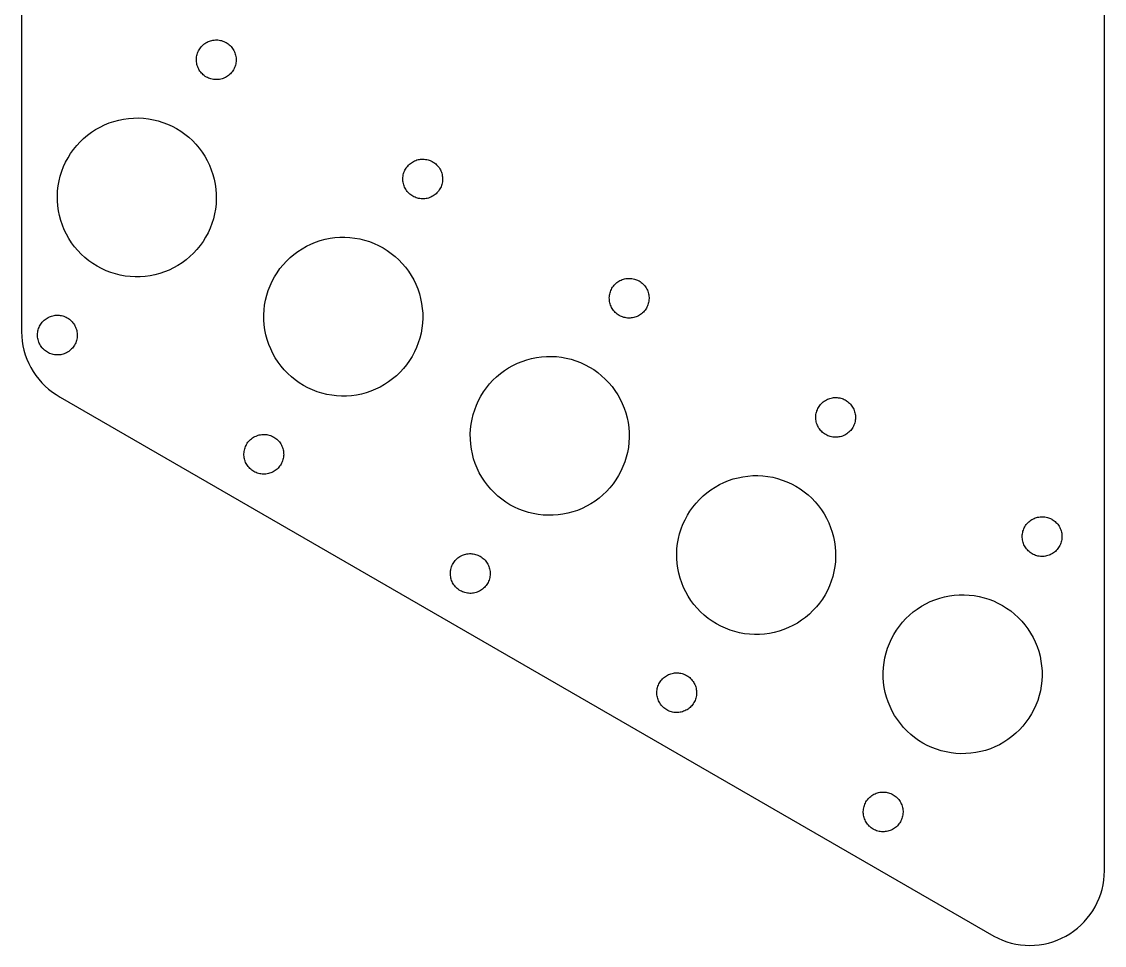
# Model space of a CAD drawing. Extents: x -109 to 0, y 0 to 184.
# Drawn here: x -109 to 0, y 0 to 93 of the extents above; entities that cross this region are included whole.
import ezdxf

# ---------------------------------------------------------------- set-up
doc = ezdxf.new("R2010")
doc.units = 0
doc.layers.get('0').update_dxf_attribs({"linetype": 'CONTINUOUS'})

msp = doc.modelspace()

# ---------------------------------------------------------------- linework, layer by layer
msp.add_lwpolyline([(-109, 176.5), (-109, 61.7709), (-108.985, 61.3), (-108.941, 60.8309), (-108.867, 60.3656), (-108.764, 59.9058), (-108.633, 59.4533), (-108.473, 59.01), (-108.286, 58.5776), (-108.072, 58.1578), (-107.832, 57.7522), (-107.568, 57.3625), (-107.279, 56.9902), (-106.967, 56.6368), (-106.634, 56.3037), (-106.281, 55.9921), (-105.908, 55.7033), (-105.519, 55.4385), (-105.113, 55.1986), (-11.1132, 0.9277), (-10.6933, 0.7138), (-10.2609, 0.52668), (-9.81763, 0.36708), (-9.36517, 0.23563), (-8.90536, 0.13284), (-8.44, 0.05914), (-7.97093, 0.0148), (-7.5, 0), (-7.02907, 0.0148), (-6.56, 0.05914), (-6.09464, 0.13284), (-5.63483, 0.23563), (-5.18237, 0.36708), (-4.73907, 0.52668), (-4.30665, 0.7138), (-3.88685, 0.9277), (-3.4813, 1.16754), (-3.09161, 1.43237), (-2.71932, 1.72115), (-2.3659, 2.03273), (-2.03273, 2.3659), (-1.72115, 2.71932), (-1.43237, 3.09161), (-1.16754, 3.4813), (-0.9277, 3.88685), (-0.7138, 4.30665), (-0.52668, 4.73907), (-0.36708, 5.18237), (-0.23563, 5.63483), (-0.13284, 6.09464), (-0.05914, 6.56), (-0.0148, 7.02907), (0, 7.5), (0, 176.5)])
for points in [[(-89.5724, 87.1528), (-89.6973, 87.1673), (-89.8209, 87.1895), (-89.9429, 87.2195), (-90.0628, 87.2571), (-90.1801, 87.3021), (-90.2944, 87.3544), (-90.4051, 87.4138), (-90.5119, 87.48), (-90.6143, 87.5528), (-90.7119, 87.6318), (-90.8044, 87.7169), (-90.8914, 87.8076), (-90.9725, 87.9035), (-91.0474, 88.0044), (-91.1158, 88.1098), (-91.1775, 88.2192), (-91.2322, 88.3324), (-91.2797, 88.4487), (-91.3197, 88.5678), (-91.3523, 88.6891), (-91.3771, 88.8123), (-91.3941, 88.9368), (-91.4033, 89.0621), (-91.4047, 89.1877), (-91.3981, 89.3132), (-91.3836, 89.438), (-91.3614, 89.5617), (-91.3314, 89.6837), (-91.2939, 89.8036), (-91.2488, 89.9209), (-91.1965, 90.0351), (-91.1372, 90.1458), (-91.0709, 90.2526), (-90.9982, 90.355), (-90.9191, 90.4527), (-90.834, 90.5452), (-90.7434, 90.6321), (-90.6474, 90.7132), (-90.604, 90.7454), (-90.5465, 90.7881), (-90.4412, 90.8566), (-90.3317, 90.9182), (-90.2186, 90.9729), (-90.1022, 91.0204), (-89.9832, 91.0605), (-89.8618, 91.093), (-89.7386, 91.1178), (-89.6142, 91.1349), (-89.4889, 91.1441), (-89.3632, 91.1454), (-89.2377, 91.1388), (-89.1129, 91.1244), (-88.9893, 91.1021), (-88.8673, 91.0722), (-88.7474, 91.0346), (-88.6301, 90.9895), (-88.5158, 90.9372), (-88.4051, 90.8779), (-88.2983, 90.8117), (-88.1959, 90.7389), (-88.0983, 90.6598), (-88.0058, 90.5748), (-87.9188, 90.4841), (-87.8377, 90.3881), (-87.7628, 90.2873), (-87.6944, 90.1819), (-87.6327, 90.0724), (-87.578, 89.9593), (-87.5305, 89.843), (-87.4905, 89.7239), (-87.4579, 89.6025), (-87.4331, 89.4794), (-87.4161, 89.3549), (-87.4069, 89.2296), (-87.4055, 89.1039), (-87.4121, 88.9785), (-87.4266, 88.8537), (-87.4488, 88.73), (-87.4788, 88.608), (-87.5163, 88.4881), (-87.5614, 88.3708), (-87.6137, 88.2566), (-87.673, 88.1458), (-87.7393, 88.039), (-87.812, 87.9366), (-87.8911, 87.839), (-87.9762, 87.7465), (-88.0668, 87.6595), (-88.1628, 87.5784), (-88.2637, 87.5035), (-88.369, 87.4351), (-88.4785, 87.3734), (-88.5916, 87.3187), (-88.7079, 87.2713), (-88.827, 87.2312), (-88.9484, 87.1987), (-89.0716, 87.1738), (-89.196, 87.1568), (-89.3214, 87.1476), (-89.447, 87.1463)], [(-98.0745, 67.3175), (-98.5738, 67.3752), (-99.0684, 67.4642), (-99.5565, 67.5841), (-100.036, 67.7344), (-100.505, 67.9145), (-100.962, 68.1237), (-101.405, 68.3612), (-101.832, 68.6261), (-102.242, 68.9172), (-102.632, 69.2335), (-103.002, 69.5736), (-103.35, 69.9364), (-103.675, 70.3202), (-103.974, 70.7237), (-104.248, 71.1452), (-104.495, 71.5831), (-104.713, 72.0355), (-104.903, 72.5008), (-105.064, 72.9772), (-105.194, 73.4626), (-105.293, 73.9553), (-105.361, 74.4532), (-105.398, 74.9544), (-105.403, 75.457), (-105.377, 75.9588), (-105.319, 76.4581), (-105.23, 76.9527), (-105.11, 77.4408), (-104.96, 77.9204), (-104.78, 78.3895), (-104.571, 78.8465), (-104.333, 79.2894), (-104.068, 79.7166), (-103.777, 80.1262), (-103.461, 80.5168), (-103.121, 80.8867), (-102.758, 81.2346), (-102.374, 81.559), (-101.971, 81.8586), (-101.549, 82.1323), (-101.111, 82.379), (-100.659, 82.5978), (-100.177, 82.7931), (-99.7174, 82.948), (-99.2319, 83.078), (-98.7392, 83.1774), (-98.2413, 83.2456), (-97.7401, 83.2824), (-97.2376, 83.2877), (-96.7357, 83.2614), (-96.2364, 83.2036), (-95.7418, 83.1146), (-95.2537, 82.9947), (-94.7742, 82.8444), (-94.305, 82.6643), (-93.848, 82.4551), (-93.4051, 82.2176), (-92.978, 81.9528), (-92.5683, 81.6617), (-92.1777, 81.3454), (-91.8078, 81.0052), (-91.4599, 80.6425), (-91.1355, 80.2586), (-90.8359, 79.8551), (-90.5622, 79.4336), (-90.3155, 78.9958), (-90.0967, 78.5433), (-89.9068, 78.078), (-89.7465, 77.6017), (-89.6165, 77.1162), (-89.5171, 76.6236), (-89.4489, 76.1256), (-89.4121, 75.6244), (-89.4069, 75.1219), (-89.4332, 74.62), (-89.4909, 74.1208), (-89.5799, 73.6261), (-89.6998, 73.1381), (-89.8501, 72.6585), (-90.0302, 72.1893), (-90.2394, 71.7323), (-90.4769, 71.2894), (-90.7417, 70.8623), (-91.0329, 70.4526), (-91.3491, 70.0621), (-91.6893, 69.6921), (-92.0521, 69.3443), (-92.4359, 69.0199), (-92.8394, 68.7202), (-93.2609, 68.4465), (-93.6987, 68.1998), (-94.1512, 67.9811), (-94.6165, 67.7912), (-95.0928, 67.6309), (-95.5783, 67.5008), (-96.0709, 67.4015), (-96.5689, 67.3332), (-97.0701, 67.2964), (-97.5726, 67.2912)], [(-68.7878, 75.1528), (-68.9127, 75.1673), (-69.0363, 75.1895), (-69.1583, 75.2195), (-69.2782, 75.2571), (-69.3955, 75.3021), (-69.5098, 75.3544), (-69.6205, 75.4138), (-69.7273, 75.48), (-69.8297, 75.5528), (-69.9273, 75.6318), (-70.0198, 75.7169), (-70.1068, 75.8076), (-70.1879, 75.9035), (-70.2628, 76.0044), (-70.3312, 76.1098), (-70.3929, 76.2192), (-70.4476, 76.3324), (-70.495, 76.4487), (-70.5351, 76.5678), (-70.5676, 76.6891), (-70.5925, 76.8123), (-70.6095, 76.9368), (-70.6187, 77.0621), (-70.62, 77.1877), (-70.6135, 77.3132), (-70.599, 77.438), (-70.5768, 77.5617), (-70.5468, 77.6837), (-70.5092, 77.8036), (-70.4642, 77.9209), (-70.4119, 78.0351), (-70.3525, 78.1458), (-70.2863, 78.2526), (-70.2135, 78.355), (-70.1345, 78.4527), (-70.0494, 78.5452), (-69.9587, 78.6321), (-69.8628, 78.7132), (-69.7619, 78.7881), (-69.6565, 78.8566), (-69.5471, 78.9182), (-69.434, 78.9729), (-69.3176, 79.0204), (-69.1986, 79.0605), (-69.0772, 79.093), (-68.954, 79.1178), (-68.8295, 79.1349), (-68.7042, 79.1441), (-68.585, 79.1453), (-68.4779, 79.14), (-68.3283, 79.1244), (-68.2047, 79.1021), (-68.0826, 79.0722), (-67.9742, 79.0382), (-67.8745, 79.0005), (-67.7551, 78.9478), (-67.673, 78.9059), (-67.5672, 78.8448), (-67.5137, 78.8117), (-67.4113, 78.7389), (-67.3137, 78.6598), (-67.2212, 78.5748), (-67.1342, 78.4841), (-67.0531, 78.3881), (-66.9782, 78.2873), (-66.9098, 78.1819), (-66.8481, 78.0724), (-66.7934, 77.9593), (-66.7459, 77.843), (-66.7058, 77.7239), (-66.6733, 77.6025), (-66.6485, 77.4794), (-66.6314, 77.3549), (-66.6222, 77.2296), (-66.6209, 77.1039), (-66.6275, 76.9785), (-66.6419, 76.8537), (-66.6642, 76.73), (-66.6942, 76.608), (-66.7317, 76.4881), (-66.7768, 76.3708), (-66.8291, 76.2566), (-66.8884, 76.1458), (-66.9546, 76.039), (-67.0274, 75.9366), (-67.1065, 75.839), (-67.1915, 75.7465), (-67.2822, 75.6595), (-67.3782, 75.5784), (-67.4791, 75.5035), (-67.5844, 75.4351), (-67.6939, 75.3734), (-67.807, 75.3187), (-67.9233, 75.2713), (-68.0424, 75.2312), (-68.1638, 75.1987), (-68.2869, 75.1738), (-68.4114, 75.1568), (-68.5367, 75.1476), (-68.6624, 75.1463)], [(-77.2899, 55.3175), (-77.7891, 55.3752), (-78.2838, 55.4642), (-78.7719, 55.5841), (-79.2514, 55.7344), (-79.7206, 55.9145), (-80.1776, 56.1237), (-80.6205, 56.3612), (-81.0476, 56.6261), (-81.4573, 56.9172), (-81.8479, 57.2335), (-82.2178, 57.5736), (-82.5656, 57.9364), (-82.89, 58.3202), (-83.1897, 58.7237), (-83.4634, 59.1452), (-83.7101, 59.5831), (-83.9289, 60.0355), (-84.1187, 60.5008), (-84.2791, 60.9772), (-84.4091, 61.4626), (-84.5085, 61.9553), (-84.5767, 62.4532), (-84.6135, 62.9544), (-84.6187, 63.457), (-84.5924, 63.9588), (-84.5347, 64.4581), (-84.4457, 64.9527), (-84.3258, 65.4408), (-84.1755, 65.9204), (-83.9954, 66.3895), (-83.7862, 66.8465), (-83.5487, 67.2894), (-83.2839, 67.7166), (-82.9927, 68.1262), (-82.6765, 68.5168), (-82.3363, 68.8867), (-81.9735, 69.2346), (-81.5897, 69.559), (-81.1862, 69.8586), (-80.7647, 70.1323), (-80.3269, 70.379), (-79.8744, 70.5978), (-79.4091, 70.7877), (-78.9327, 70.948), (-78.4473, 71.078), (-77.9546, 71.1774), (-77.4567, 71.2456), (-76.9555, 71.2824), (-76.4529, 71.2877), (-75.9511, 71.2614), (-75.4518, 71.2036), (-74.9572, 71.1146), (-74.4691, 70.9947), (-73.9896, 70.8444), (-73.5204, 70.6643), (-73.0634, 70.4551), (-72.6205, 70.2176), (-72.1934, 69.9528), (-71.7837, 69.6617), (-71.3931, 69.3454), (-71.0232, 69.0052), (-70.6753, 68.6425), (-70.3509, 68.2586), (-70.0513, 67.8551), (-69.7776, 67.4336), (-69.5309, 66.9958), (-69.3121, 66.5433), (-69.1222, 66.078), (-68.9619, 65.6017), (-68.8319, 65.1162), (-68.7325, 64.6236), (-68.6643, 64.1256), (-68.6275, 63.6244), (-68.6222, 63.1219), (-68.6485, 62.62), (-68.7063, 62.1208), (-68.7953, 61.6261), (-68.9152, 61.1381), (-69.0655, 60.6585), (-69.2456, 60.1893), (-69.4548, 59.7323), (-69.6923, 59.2894), (-69.9571, 58.8623), (-70.2482, 58.4526), (-70.5645, 58.0621), (-70.9047, 57.6921), (-71.2674, 57.3443), (-71.6513, 57.0199), (-72.0548, 56.7202), (-72.4763, 56.4465), (-72.9141, 56.1998), (-73.3666, 55.9811), (-73.8319, 55.7912), (-74.3082, 55.6309), (-74.7937, 55.5008), (-75.2863, 55.4015), (-75.7843, 55.3332), (-76.2855, 55.2964), (-76.788, 55.2912)], [(-48.0032, 63.1528), (-48.128, 63.1673), (-48.2517, 63.1895), (-48.3737, 63.2195), (-48.4936, 63.2571), (-48.6109, 63.3021), (-48.7252, 63.3544), (-48.8359, 63.4138), (-48.9427, 63.48), (-49.0451, 63.5528), (-49.1427, 63.6318), (-49.2352, 63.7169), (-49.3222, 63.8076), (-49.4033, 63.9035), (-49.4782, 64.0044), (-49.5466, 64.1098), (-49.6083, 64.2192), (-49.663, 64.3324), (-49.7104, 64.4487), (-49.7505, 64.5678), (-49.783, 64.6891), (-49.8079, 64.8123), (-49.8249, 64.9368), (-49.8341, 65.0621), (-49.8354, 65.1877), (-49.8289, 65.3132), (-49.8144, 65.438), (-49.7922, 65.5617), (-49.7622, 65.6837), (-49.7246, 65.8036), (-49.6796, 65.9209), (-49.6273, 66.0351), (-49.5679, 66.1458), (-49.5017, 66.2526), (-49.4289, 66.355), (-49.3499, 66.4527), (-49.2648, 66.5452), (-49.1741, 66.6321), (-49.0782, 66.7132), (-48.9773, 66.7881), (-48.8719, 66.8566), (-48.7625, 66.9182), (-48.6494, 66.9729), (-48.533, 67.0204), (-48.4139, 67.0605), (-48.2926, 67.093), (-48.1694, 67.1178), (-48.0449, 67.1349), (-47.9196, 67.1441), (-47.8004, 67.1453), (-47.6934, 67.14), (-47.5697, 67.1271), (-47.4201, 67.1021), (-47.298, 67.0722), (-47.1896, 67.0382), (-47.0899, 67.0005), (-46.9841, 66.9538), (-46.858, 66.8895), (-46.8359, 66.8779), (-46.7291, 66.8117), (-46.6267, 66.7389), (-46.529, 66.6598), (-46.4366, 66.5748), (-46.3496, 66.4841), (-46.2685, 66.3881), (-46.1936, 66.2873), (-46.1251, 66.1819), (-46.0635, 66.0724), (-46.0088, 65.9593), (-45.9613, 65.843), (-45.9212, 65.7239), (-45.8887, 65.6025), (-45.8639, 65.4794), (-45.8468, 65.3549), (-45.8376, 65.2296), (-45.8363, 65.1039), (-45.8429, 64.9785), (-45.8573, 64.8537), (-45.8796, 64.73), (-45.9096, 64.608), (-45.9471, 64.4881), (-45.9922, 64.3708), (-46.0445, 64.2566), (-46.1038, 64.1458), (-46.17, 64.039), (-46.2428, 63.9366), (-46.3219, 63.839), (-46.4069, 63.7465), (-46.4976, 63.6595), (-46.5936, 63.5784), (-46.6945, 63.5035), (-46.7998, 63.4351), (-46.9093, 63.3734), (-47.0224, 63.3187), (-47.1387, 63.2713), (-47.2578, 63.2312), (-47.3792, 63.1987), (-47.5023, 63.1738), (-47.6268, 63.1568), (-47.7521, 63.1476), (-47.8778, 63.1463)], [(-105.572, 59.44), (-105.697, 59.4545), (-105.821, 59.4767), (-105.943, 59.5067), (-106.063, 59.5443), (-106.18, 59.5893), (-106.294, 59.6416), (-106.342, 59.6671), (-106.405, 59.701), (-106.512, 59.7672), (-106.614, 59.84), (-106.712, 59.919), (-106.804, 60.0041), (-106.891, 60.0947), (-106.899, 60.1043), (-106.972, 60.1907), (-107.04, 60.2815), (-107.047, 60.2916), (-107.116, 60.397), (-107.178, 60.5064), (-107.232, 60.6195), (-107.28, 60.7359), (-107.32, 60.8549), (-107.352, 60.9763), (-107.377, 61.0995), (-107.394, 61.224), (-107.403, 61.3493), (-107.405, 61.4749), (-107.398, 61.6004), (-107.384, 61.7252), (-107.361, 61.8488), (-107.331, 61.9709), (-107.294, 62.0907), (-107.249, 62.208), (-107.197, 62.3223), (-107.137, 62.433), (-107.071, 62.5398), (-106.998, 62.6422), (-106.919, 62.7399), (-106.834, 62.8323), (-106.743, 62.9193), (-106.647, 63.0004), (-106.547, 63.0753), (-106.441, 63.1437), (-106.322, 63.2097), (-106.186, 63.2735), (-106.102, 63.3076), (-105.983, 63.3477), (-105.862, 63.3802), (-105.739, 63.405), (-105.614, 63.4221), (-105.489, 63.4313), (-105.363, 63.4326), (-105.238, 63.426), (-105.113, 63.4116), (-104.989, 63.3893), (-104.867, 63.3593), (-104.747, 63.3218), (-104.63, 63.2767), (-104.516, 63.2244), (-104.405, 63.1651), (-104.298, 63.0989), (-104.196, 63.0261), (-104.098, 62.947), (-104.006, 62.862), (-103.919, 62.7713), (-103.838, 62.6753), (-103.763, 62.5744), (-103.694, 62.4691), (-103.633, 62.3596), (-103.578, 62.2465), (-103.531, 62.1302), (-103.49, 62.0111), (-103.458, 61.8897), (-103.433, 61.7665), (-103.416, 61.6421), (-103.407, 61.5168), (-103.406, 61.3911), (-103.412, 61.2657), (-103.427, 61.1408), (-103.449, 61.0172), (-103.479, 60.8952), (-103.516, 60.7753), (-103.561, 60.658), (-103.614, 60.5437), (-103.673, 60.433), (-103.739, 60.3262), (-103.812, 60.2238), (-103.891, 60.1262), (-103.976, 60.0337), (-104.067, 59.9467), (-104.163, 59.8656), (-104.264, 59.7907), (-104.369, 59.7223), (-104.479, 59.6606), (-104.592, 59.6059), (-104.708, 59.5584), (-104.827, 59.5184), (-104.948, 59.4859), (-105.072, 59.461), (-105.196, 59.444), (-105.321, 59.4348), (-105.447, 59.4334)], [(-56.5053, 43.3175), (-57.0045, 43.3752), (-57.4992, 43.4642), (-57.9872, 43.5841), (-58.4668, 43.7344), (-58.936, 43.9145), (-59.393, 44.1237), (-59.8359, 44.3612), (-60.263, 44.626), (-60.6727, 44.9172), (-61.0632, 45.2335), (-61.4332, 45.5736), (-61.781, 45.9364), (-62.1054, 46.3202), (-62.4051, 46.7237), (-62.6788, 47.1452), (-62.9255, 47.5831), (-63.1442, 48.0355), (-63.3341, 48.5008), (-63.4944, 48.9772), (-63.6245, 49.4626), (-63.7238, 49.9553), (-63.7921, 50.4532), (-63.8289, 50.9544), (-63.8341, 51.457), (-63.8078, 51.9588), (-63.7501, 52.4581), (-63.6611, 52.9527), (-63.5412, 53.4408), (-63.3909, 53.9204), (-63.2108, 54.3895), (-63.0016, 54.8465), (-62.7641, 55.2894), (-62.4993, 55.7166), (-62.2081, 56.1262), (-61.8918, 56.5168), (-61.5517, 56.8867), (-61.1889, 57.2346), (-60.8051, 57.559), (-60.4016, 57.8586), (-59.9801, 58.1323), (-59.5423, 58.379), (-59.0898, 58.5978), (-58.6245, 58.7877), (-58.1481, 58.948), (-57.6627, 59.078), (-57.17, 59.1774), (-56.6721, 59.2456), (-56.1709, 59.2824), (-55.6683, 59.2877), (-55.1665, 59.2614), (-54.6672, 59.2036), (-54.1726, 59.1146), (-53.6845, 58.9947), (-53.2049, 58.8444), (-52.7358, 58.6643), (-52.2788, 58.4551), (-51.8359, 58.2176), (-51.4087, 57.9528), (-50.9991, 57.6617), (-50.6085, 57.3454), (-50.2386, 57.0052), (-49.8907, 56.6425), (-49.5663, 56.2586), (-49.2667, 55.8551), (-48.993, 55.4336), (-48.7463, 54.9958), (-48.5275, 54.5433), (-48.3376, 54.078), (-48.1773, 53.6017), (-48.0472, 53.1162), (-47.9479, 52.6236), (-47.8797, 52.1256), (-47.8429, 51.6244), (-47.8376, 51.1219), (-47.8639, 50.62), (-47.9217, 50.1208), (-48.0107, 49.6261), (-48.1306, 49.1381), (-48.2809, 48.6585), (-48.461, 48.1893), (-48.6702, 47.7323), (-48.9077, 47.2894), (-49.1725, 46.8623), (-49.4636, 46.4526), (-49.7799, 46.0621), (-50.1201, 45.6921), (-50.4828, 45.3443), (-50.8667, 45.0199), (-51.2702, 44.7202), (-51.6917, 44.4465), (-52.1295, 44.1998), (-52.582, 43.9811), (-53.0473, 43.7912), (-53.5236, 43.6309), (-54.0091, 43.5008), (-54.5017, 43.4015), (-54.9996, 43.3332), (-55.5009, 43.2964), (-56.0034, 43.2912)], [(-27.2186, 51.1528), (-27.3434, 51.1673), (-27.4671, 51.1895), (-27.5891, 51.2195), (-27.709, 51.2571), (-27.8263, 51.3021), (-27.9405, 51.3544), (-28.0513, 51.4138), (-28.1581, 51.48), (-28.2605, 51.5528), (-28.3581, 51.6318), (-28.4506, 51.7169), (-28.5376, 51.8076), (-28.6187, 51.9035), (-28.6936, 52.0044), (-28.762, 52.1098), (-28.8237, 52.2192), (-28.8784, 52.3324), (-28.9258, 52.4487), (-28.9659, 52.5678), (-28.9984, 52.6891), (-29.0233, 52.8123), (-29.0403, 52.9368), (-29.0495, 53.0621), (-29.0508, 53.1877), (-29.0443, 53.3132), (-29.036, 53.3843), (-29.0298, 53.438), (-29.0076, 53.5616), (-28.9776, 53.6837), (-28.9562, 53.752), (-28.94, 53.8036), (-28.895, 53.9209), (-28.8427, 54.0351), (-28.7833, 54.1458), (-28.7171, 54.2526), (-28.6443, 54.355), (-28.5653, 54.4527), (-28.4802, 54.5452), (-28.3895, 54.6321), (-28.2936, 54.7132), (-28.1927, 54.7881), (-28.0873, 54.8566), (-27.9779, 54.9182), (-27.8647, 54.9729), (-27.7484, 55.0204), (-27.6293, 55.0605), (-27.508, 55.093), (-27.3848, 55.1178), (-27.2603, 55.1349), (-27.135, 55.1441), (-27.0158, 55.1453), (-26.9088, 55.14), (-26.7851, 55.1271), (-26.6354, 55.1021), (-26.5134, 55.0722), (-26.4049, 55.0382), (-26.3024, 54.9994), (-26.2022, 54.9552), (-26.0931, 54.8995), (-25.9925, 54.8414), (-25.9445, 54.8117), (-25.8421, 54.7389), (-25.7444, 54.6598), (-25.6519, 54.5748), (-25.565, 54.4841), (-25.4839, 54.3881), (-25.409, 54.2873), (-25.3405, 54.1819), (-25.2789, 54.0724), (-25.2242, 53.9593), (-25.1767, 53.843), (-25.1366, 53.7239), (-25.1041, 53.6025), (-25.0793, 53.4794), (-25.0622, 53.3549), (-25.053, 53.2296), (-25.0517, 53.1039), (-25.0583, 52.9785), (-25.0727, 52.8537), (-25.095, 52.73), (-25.1249, 52.608), (-25.1625, 52.4881), (-25.2075, 52.3708), (-25.2598, 52.2566), (-25.3192, 52.1458), (-25.3854, 52.039), (-25.4582, 51.9366), (-25.5373, 51.839), (-25.6223, 51.7465), (-25.713, 51.6595), (-25.809, 51.5784), (-25.9098, 51.5035), (-26.0152, 51.4351), (-26.1247, 51.3734), (-26.2378, 51.3187), (-26.3541, 51.2713), (-26.4732, 51.2312), (-26.5946, 51.1987), (-26.7177, 51.1738), (-26.8422, 51.1568), (-26.9675, 51.1476), (-27.0932, 51.1463)], [(-84.7878, 47.44), (-84.9127, 47.4545), (-85.0363, 47.4767), (-85.1583, 47.5067), (-85.2782, 47.5443), (-85.3955, 47.5893), (-85.5098, 47.6416), (-85.6205, 47.701), (-85.7273, 47.7672), (-85.8297, 47.84), (-85.9273, 47.919), (-86.0198, 48.0041), (-86.1068, 48.0947), (-86.1879, 48.1907), (-86.2628, 48.2916), (-86.3312, 48.397), (-86.3929, 48.5064), (-86.4476, 48.6195), (-86.4951, 48.7359), (-86.5123, 48.7871), (-86.5351, 48.8549), (-86.5676, 48.9763), (-86.5859, 49.067), (-86.5925, 49.0995), (-86.6022, 49.1704), (-86.6095, 49.224), (-86.6187, 49.3493), (-86.62, 49.4749), (-86.6135, 49.6004), (-86.599, 49.7252), (-86.5768, 49.8488), (-86.5468, 49.9709), (-86.5092, 50.0907), (-86.4642, 50.208), (-86.4119, 50.3223), (-86.3525, 50.433), (-86.2863, 50.5398), (-86.2135, 50.6422), (-86.1345, 50.7399), (-86.0494, 50.8323), (-85.9588, 50.9193), (-85.8628, 51.0004), (-85.7619, 51.0753), (-85.6565, 51.1437), (-85.5379, 51.2097), (-85.4011, 51.2735), (-85.3176, 51.3076), (-85.1986, 51.3477), (-85.0772, 51.3802), (-84.954, 51.405), (-84.8295, 51.4221), (-84.7042, 51.4313), (-84.5786, 51.4326), (-84.4531, 51.426), (-84.3283, 51.4116), (-84.2047, 51.3893), (-84.0826, 51.3593), (-83.9628, 51.3218), (-83.8455, 51.2767), (-83.7312, 51.2244), (-83.6205, 51.1651), (-83.5137, 51.0989), (-83.4113, 51.0261), (-83.3137, 50.947), (-83.2212, 50.862), (-83.1342, 50.7713), (-83.0531, 50.6753), (-82.9782, 50.5744), (-82.9098, 50.4691), (-82.8481, 50.3596), (-82.7934, 50.2465), (-82.7459, 50.1302), (-82.7058, 50.0111), (-82.6733, 49.8897), (-82.6485, 49.7665), (-82.6314, 49.6421), (-82.6222, 49.5168), (-82.6209, 49.3911), (-82.6275, 49.2657), (-82.6419, 49.1408), (-82.6642, 49.0172), (-82.6942, 48.8952), (-82.7317, 48.7753), (-82.7768, 48.658), (-82.8291, 48.5437), (-82.8884, 48.433), (-82.9547, 48.3262), (-83.0274, 48.2238), (-83.1065, 48.1262), (-83.1915, 48.0337), (-83.2822, 47.9467), (-83.3782, 47.8656), (-83.4791, 47.7907), (-83.5844, 47.7223), (-83.6939, 47.6606), (-83.807, 47.6059), (-83.9233, 47.5584), (-84.0424, 47.5184), (-84.1638, 47.4859), (-84.2869, 47.461), (-84.4114, 47.444), (-84.5367, 47.4348), (-84.6624, 47.4334)], [(-35.7207, 31.3175), (-36.2199, 31.3752), (-36.7146, 31.4642), (-37.2026, 31.5841), (-37.6822, 31.7344), (-38.1514, 31.9145), (-38.6084, 32.1237), (-39.0513, 32.3612), (-39.4784, 32.626), (-39.8881, 32.9172), (-40.2786, 33.2335), (-40.6486, 33.5736), (-40.9964, 33.9364), (-41.3208, 34.3202), (-41.6205, 34.7237), (-41.8942, 35.1452), (-42.1409, 35.5831), (-42.3596, 36.0355), (-42.5495, 36.5008), (-42.7098, 36.9772), (-42.8399, 37.4626), (-42.9392, 37.9553), (-43.0074, 38.4532), (-43.0443, 38.9544), (-43.0495, 39.457), (-43.0232, 39.9588), (-42.9654, 40.4581), (-42.8764, 40.9527), (-42.7566, 41.4408), (-42.6063, 41.9204), (-42.4262, 42.3895), (-42.217, 42.8465), (-41.9795, 43.2894), (-41.7146, 43.7166), (-41.4235, 44.1262), (-41.1072, 44.5168), (-40.7671, 44.8867), (-40.4043, 45.2346), (-40.0205, 45.559), (-39.617, 45.8586), (-39.1955, 46.1323), (-38.7576, 46.379), (-38.3052, 46.5978), (-37.8398, 46.7877), (-37.3635, 46.948), (-36.8781, 47.078), (-36.3854, 47.1774), (-35.8875, 47.2456), (-35.3863, 47.2824), (-34.8837, 47.2877), (-34.3818, 47.2614), (-33.8826, 47.2036), (-33.388, 47.1146), (-32.8999, 46.9947), (-32.4203, 46.8444), (-31.9511, 46.6643), (-31.4942, 46.4551), (-31.0513, 46.2176), (-30.6241, 45.9528), (-30.2145, 45.6617), (-29.8239, 45.3454), (-29.454, 45.0052), (-29.1061, 44.6425), (-28.7817, 44.2586), (-28.4821, 43.8551), (-28.2084, 43.4336), (-27.9616, 42.9958), (-27.7429, 42.5433), (-27.553, 42.078), (-27.3927, 41.6017), (-27.2626, 41.1162), (-27.1633, 40.6236), (-27.0951, 40.1256), (-27.0583, 39.6244), (-27.053, 39.1219), (-27.0793, 38.62), (-27.1371, 38.1208), (-27.2261, 37.6261), (-27.346, 37.1381), (-27.4963, 36.6585), (-27.6764, 36.1893), (-27.8856, 35.7323), (-28.1231, 35.2894), (-28.3879, 34.8623), (-28.679, 34.4526), (-28.9953, 34.0621), (-29.3355, 33.6921), (-29.6982, 33.3443), (-30.0821, 33.0199), (-30.4856, 32.7202), (-30.9071, 32.4465), (-31.3449, 32.1998), (-31.7974, 31.9811), (-32.2627, 31.7912), (-32.739, 31.6309), (-33.2245, 31.5008), (-33.7171, 31.4015), (-34.215, 31.3332), (-34.7163, 31.2964), (-35.2188, 31.2912)], [(-6.43402, 39.1528), (-6.55883, 39.1673), (-6.68248, 39.1895), (-6.8045, 39.2195), (-6.92439, 39.2571), (-7.04169, 39.3021), (-7.15593, 39.3544), (-7.26666, 39.4138), (-7.37344, 39.48), (-7.47586, 39.5528), (-7.5735, 39.6318), (-7.66599, 39.7169), (-7.75295, 39.8076), (-7.83405, 39.9035), (-7.90896, 40.0044), (-7.97739, 40.1098), (-8.03907, 40.2192), (-8.09375, 40.3324), (-8.14122, 40.4487), (-8.1813, 40.5678), (-8.21382, 40.6891), (-8.23865, 40.8123), (-8.2557, 40.9368), (-8.26491, 41.0621), (-8.26622, 41.1877), (-8.25965, 41.3132), (-8.2452, 41.438), (-8.22296, 41.5616), (-8.19299, 41.6837), (-8.15541, 41.8036), (-8.11039, 41.9209), (-8.05808, 42.0351), (-7.99871, 42.1458), (-7.9325, 42.2526), (-7.85972, 42.355), (-7.78065, 42.4527), (-7.69561, 42.5452), (-7.60492, 42.6321), (-7.50896, 42.7132), (-7.40809, 42.7881), (-7.30271, 42.8566), (-7.19325, 42.9182), (-7.08013, 42.9729), (-6.96381, 43.0204), (-6.84472, 43.0605), (-6.72336, 43.093), (-6.6002, 43.1178), (-6.47572, 43.1349), (-6.35041, 43.1441), (-6.23116, 43.1453), (-6.12422, 43.14), (-6.00052, 43.1271), (-5.85084, 43.1021), (-5.72882, 43.0722), (-5.62034, 43.0382), (-5.52072, 43.0005), (-5.41488, 42.9538), (-5.28883, 42.8895), (-5.26666, 42.8779), (-5.15988, 42.8117), (-5.05746, 42.7389), (-4.95982, 42.6598), (-4.86733, 42.5748), (-4.78037, 42.4841), (-4.69927, 42.3881), (-4.62436, 42.2873), (-4.55593, 42.1819), (-4.49425, 42.0724), (-4.43957, 41.9593), (-4.3921, 41.843), (-4.35202, 41.7239), (-4.3195, 41.6025), (-4.29467, 41.4794), (-4.27762, 41.3549), (-4.26842, 41.2296), (-4.2671, 41.1039), (-4.27368, 40.9785), (-4.28812, 40.8537), (-4.31037, 40.73), (-4.34034, 40.608), (-4.37791, 40.4881), (-4.42294, 40.3708), (-4.47524, 40.2566), (-4.53461, 40.1458), (-4.60082, 40.039), (-4.6736, 39.9366), (-4.75267, 39.839), (-4.83772, 39.7465), (-4.9284, 39.6595), (-5.02437, 39.5784), (-5.12523, 39.5035), (-5.23061, 39.4351), (-5.34007, 39.3734), (-5.45319, 39.3187), (-5.56952, 39.2713), (-5.6886, 39.2312), (-5.80996, 39.1987), (-5.93312, 39.1738), (-6.0576, 39.1568), (-6.18291, 39.1476), (-6.30855, 39.1463)], [(-64.0032, 35.44), (-64.128, 35.4545), (-64.2517, 35.4767), (-64.3737, 35.5067), (-64.4936, 35.5443), (-64.6109, 35.5893), (-64.7252, 35.6416), (-64.8359, 35.701), (-64.9427, 35.7672), (-65.0451, 35.84), (-65.1427, 35.919), (-65.2352, 36.0041), (-65.3222, 36.0948), (-65.4033, 36.1907), (-65.4782, 36.2916), (-65.5466, 36.397), (-65.6083, 36.5064), (-65.663, 36.6195), (-65.7104, 36.7359), (-65.7505, 36.8549), (-65.783, 36.9763), (-65.8079, 37.0995), (-65.8249, 37.224), (-65.8341, 37.3493), (-65.8349, 37.4209), (-65.8354, 37.4749), (-65.8289, 37.6004), (-65.8159, 37.7127), (-65.8144, 37.7252), (-65.8049, 37.7784), (-65.7922, 37.8488), (-65.7622, 37.9709), (-65.7246, 38.0907), (-65.6796, 38.208), (-65.6273, 38.3223), (-65.5679, 38.433), (-65.5017, 38.5398), (-65.4289, 38.6422), (-65.3499, 38.7399), (-65.2648, 38.8323), (-65.1741, 38.9193), (-65.0782, 39.0004), (-64.9773, 39.0753), (-64.8719, 39.1437), (-64.7625, 39.2054), (-64.6165, 39.2735), (-64.533, 39.3076), (-64.4139, 39.3477), (-64.2926, 39.3802), (-64.1694, 39.405), (-64.0449, 39.4221), (-63.9196, 39.4313), (-63.794, 39.4326), (-63.6685, 39.426), (-63.5437, 39.4116), (-63.4201, 39.3893), (-63.298, 39.3593), (-63.1781, 39.3218), (-63.0608, 39.2767), (-62.9466, 39.2244), (-62.8359, 39.1651), (-62.7291, 39.0989), (-62.6267, 39.0261), (-62.529, 38.947), (-62.4366, 38.862), (-62.3496, 38.7713), (-62.2685, 38.6753), (-62.1936, 38.5744), (-62.1252, 38.4691), (-62.0635, 38.3596), (-62.0088, 38.2465), (-61.9613, 38.1302), (-61.9212, 38.0111), (-61.8887, 37.8897), (-61.8639, 37.7665), (-61.8468, 37.6421), (-61.8376, 37.5168), (-61.8363, 37.3911), (-61.8429, 37.2657), (-61.8573, 37.1408), (-61.8796, 37.0172), (-61.9096, 36.8952), (-61.9471, 36.7753), (-61.9922, 36.658), (-62.0448, 36.5431), (-62.1038, 36.433), (-62.17, 36.3262), (-62.2428, 36.2238), (-62.3219, 36.1262), (-62.4069, 36.0337), (-62.4976, 35.9467), (-62.5936, 35.8656), (-62.6932, 35.7917), (-62.7998, 35.7223), (-62.9093, 35.6606), (-63.0224, 35.6059), (-63.1387, 35.5584), (-63.2578, 35.5184), (-63.3792, 35.4859), (-63.5023, 35.461), (-63.6268, 35.444), (-63.7521, 35.4348), (-63.8778, 35.4335)], [(-14.9361, 19.3175), (-15.4353, 19.3752), (-15.93, 19.4642), (-16.418, 19.5841), (-16.8976, 19.7344), (-17.3668, 19.9145), (-17.8237, 20.1237), (-18.2667, 20.3612), (-18.6938, 20.626), (-19.1035, 20.9172), (-19.494, 21.2335), (-19.864, 21.5736), (-20.2118, 21.9364), (-20.5362, 22.3202), (-20.8359, 22.7237), (-21.1096, 23.1452), (-21.3563, 23.5831), (-21.575, 24.0355), (-21.7649, 24.5008), (-21.9252, 24.9772), (-22.0553, 25.4626), (-22.1546, 25.9553), (-22.2228, 26.4532), (-22.2596, 26.9544), (-22.2649, 27.457), (-22.2386, 27.9588), (-22.1808, 28.4581), (-22.0918, 28.9527), (-21.972, 29.4408), (-21.8217, 29.9204), (-21.6416, 30.3895), (-21.4324, 30.8465), (-21.1949, 31.2894), (-20.93, 31.7166), (-20.6389, 32.1262), (-20.3226, 32.5168), (-19.9824, 32.8867), (-19.6197, 33.2346), (-19.2358, 33.559), (-18.8324, 33.8586), (-18.4109, 34.1323), (-17.973, 34.379), (-17.5206, 34.5978), (-17.0552, 34.7877), (-16.5789, 34.948), (-16.0935, 35.078), (-15.6008, 35.1774), (-15.1029, 35.2456), (-14.6017, 35.2824), (-14.0991, 35.2877), (-13.5972, 35.2614), (-13.098, 35.2036), (-12.6034, 35.1146), (-12.1153, 34.9947), (-11.6357, 34.8444), (-11.1665, 34.6643), (-10.7096, 34.4551), (-10.2667, 34.2176), (-9.83953, 33.9528), (-9.42987, 33.6617), (-9.0393, 33.3454), (-8.66936, 33.0052), (-8.3215, 32.6425), (-7.99711, 32.2586), (-7.69747, 31.8551), (-7.42375, 31.4336), (-7.17703, 30.9958), (-6.9583, 30.5433), (-6.76841, 30.078), (-6.60811, 29.6017), (-6.47803, 29.1162), (-6.37869, 28.6236), (-6.31049, 28.1256), (-6.27368, 27.6244), (-6.26842, 27.1219), (-6.29472, 26.62), (-6.35248, 26.1208), (-6.44148, 25.6261), (-6.56136, 25.1381), (-6.71165, 24.6585), (-6.89176, 24.1893), (-7.10097, 23.7323), (-7.33846, 23.2894), (-7.60329, 22.8623), (-7.89442, 22.4526), (-8.2107, 22.0621), (-8.55088, 21.6921), (-8.91362, 21.3443), (-9.29748, 21.0199), (-9.70095, 20.7202), (-10.1224, 20.4465), (-10.5603, 20.1998), (-11.0128, 19.9811), (-11.4781, 19.7912), (-11.9544, 19.6309), (-12.4399, 19.5008), (-12.9325, 19.4015), (-13.4304, 19.3332), (-13.9317, 19.2964), (-14.4342, 19.2912)], [(-43.2186, 23.44), (-43.3434, 23.4545), (-43.4671, 23.4767), (-43.5891, 23.5067), (-43.709, 23.5443), (-43.8263, 23.5893), (-43.9405, 23.6416), (-44.0513, 23.701), (-44.1581, 23.7672), (-44.2605, 23.84), (-44.3581, 23.919), (-44.4506, 24.0041), (-44.5376, 24.0948), (-44.6187, 24.1907), (-44.6936, 24.2916), (-44.762, 24.397), (-44.8237, 24.5064), (-44.8784, 24.6195), (-44.9258, 24.7359), (-44.9659, 24.8549), (-44.9984, 24.9763), (-45.0233, 25.0995), (-45.0403, 25.224), (-45.0495, 25.3493), (-45.0508, 25.4749), (-45.0443, 25.6004), (-45.0298, 25.7252), (-45.0076, 25.8488), (-44.9776, 25.9709), (-44.94, 26.0907), (-44.895, 26.208), (-44.8427, 26.3223), (-44.7833, 26.433), (-44.7171, 26.5398), (-44.6443, 26.6422), (-44.6103, 26.6842), (-44.5653, 26.7399), (-44.4802, 26.8323), (-44.3895, 26.9193), (-44.2936, 27.0004), (-44.1927, 27.0753), (-44.0873, 27.1437), (-43.9779, 27.2054), (-43.8647, 27.2601), (-43.7484, 27.3076), (-43.6293, 27.3477), (-43.508, 27.3802), (-43.3848, 27.405), (-43.2603, 27.4221), (-43.135, 27.4313), (-43.0094, 27.4326), (-42.8839, 27.426), (-42.7591, 27.4116), (-42.6354, 27.3893), (-42.5134, 27.3593), (-42.3935, 27.3218), (-42.2762, 27.2767), (-42.162, 27.2244), (-42.0513, 27.1651), (-41.9445, 27.0989), (-41.8421, 27.0261), (-41.7444, 26.947), (-41.6519, 26.862), (-41.565, 26.7713), (-41.4839, 26.6753), (-41.409, 26.5744), (-41.3405, 26.4691), (-41.2789, 26.3596), (-41.2242, 26.2465), (-41.1767, 26.1302), (-41.1366, 26.0111), (-41.1041, 25.8897), (-41.0793, 25.7665), (-41.0622, 25.6421), (-41.053, 25.5154), (-41.0517, 25.3911), (-41.0583, 25.2657), (-41.0727, 25.1408), (-41.095, 25.0172), (-41.1249, 24.8952), (-41.1625, 24.7753), (-41.2075, 24.658), (-41.2598, 24.5437), (-41.3192, 24.433), (-41.3854, 24.3262), (-41.4582, 24.2238), (-41.5373, 24.1262), (-41.6223, 24.0337), (-41.713, 23.9467), (-41.809, 23.8656), (-41.9098, 23.7907), (-42.0152, 23.7223), (-42.1247, 23.6606), (-42.2378, 23.6059), (-42.3541, 23.5584), (-42.4732, 23.5184), (-42.5946, 23.4859), (-42.7177, 23.461), (-42.8422, 23.444), (-42.9675, 23.4348), (-43.0932, 23.4335)], [(-22.434, 11.44), (-22.5588, 11.4545), (-22.6825, 11.4767), (-22.8045, 11.5067), (-22.9244, 11.5443), (-23.0417, 11.5893), (-23.1559, 11.6416), (-23.2667, 11.701), (-23.3734, 11.7672), (-23.4759, 11.84), (-23.5735, 11.919), (-23.6133, 11.9556), (-23.666, 12.0041), (-23.7529, 12.0948), (-23.834, 12.1907), (-23.909, 12.2916), (-23.9774, 12.397), (-24.0391, 12.5064), (-24.0938, 12.6195), (-24.1412, 12.7359), (-24.1813, 12.8549), (-24.2138, 12.9763), (-24.2387, 13.0995), (-24.2557, 13.224), (-24.2649, 13.3493), (-24.265, 13.3618), (-24.2662, 13.4749), (-24.2596, 13.6004), (-24.2452, 13.7252), (-24.223, 13.8488), (-24.193, 13.9709), (-24.1554, 14.0907), (-24.1104, 14.208), (-24.0581, 14.3223), (-23.9987, 14.433), (-23.9325, 14.5398), (-23.8597, 14.6422), (-23.7807, 14.7399), (-23.6956, 14.8323), (-23.6049, 14.9193), (-23.509, 15.0004), (-23.4081, 15.0753), (-23.3027, 15.1437), (-23.1933, 15.2054), (-23.0801, 15.2601), (-22.9638, 15.3076), (-22.8447, 15.3477), (-22.7234, 15.3802), (-22.6002, 15.405), (-22.4757, 15.4221), (-22.3504, 15.4313), (-22.2248, 15.4326), (-22.0993, 15.426), (-21.9745, 15.4116), (-21.8508, 15.3893), (-21.7288, 15.3593), (-21.6204, 15.3254), (-21.4916, 15.2767), (-21.3774, 15.2244), (-21.2667, 15.1651), (-21.1599, 15.0989), (-21.0575, 15.0261), (-20.9598, 14.947), (-20.8673, 14.862), (-20.7804, 14.7713), (-20.6993, 14.6753), (-20.6244, 14.5744), (-20.5559, 14.4691), (-20.4943, 14.3596), (-20.4396, 14.2465), (-20.3921, 14.1302), (-20.352, 14.0111), (-20.3195, 13.8897), (-20.2947, 13.7666), (-20.2776, 13.6421), (-20.2684, 13.5168), (-20.2671, 13.3911), (-20.2737, 13.2657), (-20.2881, 13.1408), (-20.3104, 13.0172), (-20.3403, 12.8952), (-20.3779, 12.7753), (-20.4229, 12.658), (-20.4752, 12.5437), (-20.5346, 12.433), (-20.6008, 12.3262), (-20.6736, 12.2238), (-20.7527, 12.1262), (-20.8377, 12.0337), (-20.9284, 11.9467), (-21.0244, 11.8656), (-21.1252, 11.7907), (-21.2306, 11.7223), (-21.3401, 11.6606), (-21.4532, 11.6059), (-21.5695, 11.5585), (-21.6886, 11.5184), (-21.81, 11.4859), (-21.9331, 11.461), (-22.0576, 11.444), (-22.1829, 11.4348), (-22.3085, 11.4335)]]:
    msp.add_lwpolyline(points, close=True)

doc.saveas('drawing.dxf')
